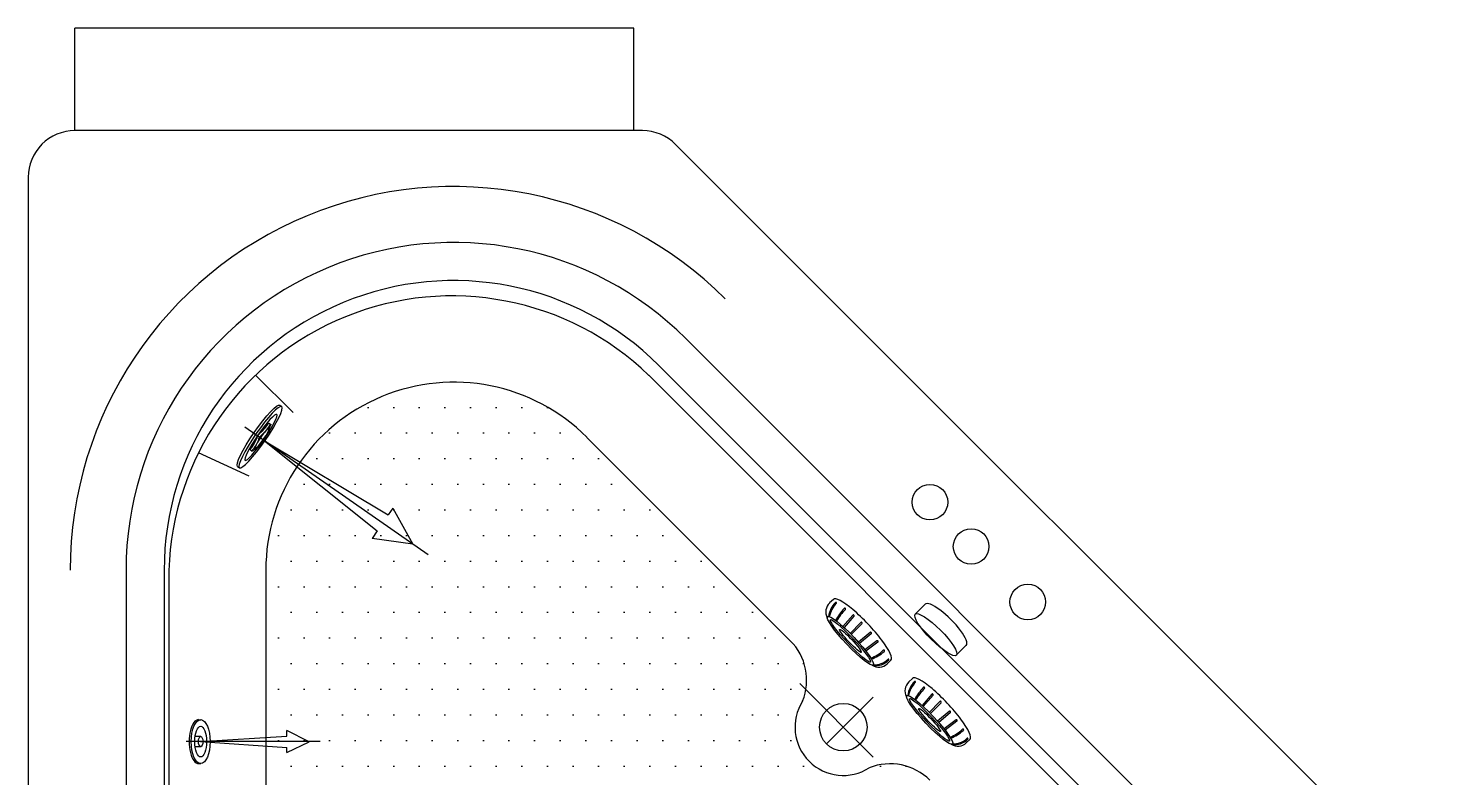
# Model space of a CAD drawing. Header units: millimetres. Extents: x -1265.58 to -1264.07, y 2253.08 to 2254.71.
# Drawn here: x -1265.583 to -1264.068, y 2253.903 to 2254.708 of the extents above; entities that cross this region are included whole.
import ezdxf

# ---------------------------------------------------------------- set-up
doc = ezdxf.new("R2010")
doc.units = ezdxf.units.MM
doc.linetypes.add('CENTER2', pattern=[1.125, 0.75, -0.125, 0.125, -0.125])
doc.layers.add('jacuzzi', color=1, linetype='Continuous')
doc.layers.add('LCOTA02', color=1, linetype='Continuous')

# ---------------------------------------------------------------- blocks, each defined once
blk = doc.blocks.new('A$C18C942D9')
at = {"layer": 'LCOTA02'}
for p, q in [((1.39, 14.07), (2.25, 14.06)), ((1.39, 14.07), (2.25, 14.06)), ((0.87, 10.09), (3.36, 9.79)), ((0.91, 10.36), (3.39, 10.07)), ((0.72, 8.27), (3.27, 8.13)), ((0.74, 8.55), (3.28, 8.42)), ((0.71, 6.26), (3.26, 6.35)), ((0.72, 5.98), (3.27, 6.07)), ((0.82, 4.43), (3.33, 4.69)), ((0.85, 4.16), (3.35, 4.41)), ((1.39, 0), (2.25, 0.01))]:
    blk.add_line(p, q, dxfattribs=at)
for centre, radius, start, end in [((1.15, 12.09), 0.124, 70.0987, 280.7386), ((1.13, 5.34), 6.63, 68.2863, 89.644), ((1.13, 6.05), 6.16, 66.1373, 89.444), ((1.63, 13.71), 0.086, 68.3204, 262.6804), ((1.63, 10.22), 3.41, 44.3309, 90.2321), ((1.75, 10.74), 3.06, 37.8314, 91.6456), ((2.23, 11.96), 2.1, 15.4909, 89.5), ((0.89, 10.23), 0.136, 80.818, 264.7502), ((0.73, 8.41), 0.139, 86.3618, 267.5776), ((0.71, 6.12), 0.139, 91.7123, 272.3078), ((0.83, 4.29), 0.137, 94.5439, 277.7632), ((1.09, 2.48), 0.134, 97.3715, 283.5655), ((-0.04, 18.07), 15.5, 274.0945, 283.2492), ((0.37, 12.75), 10.42, 274.1152, 287.7136), ((1.47, 0.72), 0.086, 97.3196, 291.6796), ((1.21, 5.45), 4.65, 273.0204, 304.8844), ((1.38, 4.67), 4.04, 271.6748, 309.1263), ((2.23, 2.11), 2.1, 270.5, 344.4472)]:
    blk.add_arc(centre, radius, start, end, dxfattribs=at)
blk.add_ellipse((1.39, 7.04), major_axis=(0, 7.03), ratio=0.198307, start_param=6.281174, end_param=9.428239, dxfattribs=at)
for major_axis, ratio in [((0, 5.6), 0.1484), ((0, 4.89), 0.114375), ((0, 2.65), 0.112344)]:
    blk.add_ellipse((4.09, 7.03), major_axis=major_axis, ratio=ratio, dxfattribs=at)
blk = doc.blocks.new('A$C37FA7AEC')
at = {"layer": 'LCOTA02'}
for p, q in [((1.01, 4.71), (1.23, 4.71)), ((1.23, 2.9), (0.63, 2.9)), ((1.23, 1.81), (0.63, 1.81)), ((1.01, 0), (1.23, 0))]:
    blk.add_line(p, q, dxfattribs=at)
for centre, major_axis, ratio, start_param, end_param in [((1.01, 2.36), (0, 2.36), 0.431953, 6.283185, 9.424778), ((1.23, 2.36), (0, -0.544), 0.461888, -3.141592653589793, 3.141592653589793)]:
    blk.add_ellipse(centre, major_axis=major_axis, ratio=ratio, start_param=start_param, end_param=end_param, dxfattribs=at)
for major_axis, ratio in [((0, 2.36), 0.431953), ((0, 1.65), 0.381644)]:
    blk.add_ellipse((1.23, 2.36), major_axis=major_axis, ratio=ratio, dxfattribs=at)

msp = doc.modelspace()

# ---------------------------------------------------------------- hatches: boundary and pattern name
at = {"layer": 'jacuzzi'}
h = msp.add_hatch(dxfattribs=at)
h.set_pattern_fill('DOTS', color=256, scale=0.44, angle=180, style=0)
h.set_pattern_definition([(180, (-1253.406915, 2257.133352), (-0.01375, -0.0275), [0, -0.0275])])
h.paths.add_polyline_path([(-1265.3279, 2253.4379, 0.414214), (-1265.2279, 2253.3379), (-1264.5398, 2253.3379, 0.668179), (-1264.397, 2253.6825), (-1264.6153, 2253.9008, 0.300796), (-1264.6802, 2253.914, -0.804653), (-1264.7518, 2253.9856, 0.300796), (-1264.765, 2254.0504), (-1264.9833, 2254.2687, 0.668179), (-1265.3279, 2254.126)])
h.paths.add_polyline_path([(-1264.6711, 2253.5892), (-1264.828, 2253.5892), (-1264.828, 2253.6805), (-1264.6711, 2253.6805)], flags=24)

# ---------------------------------------------------------------- linework, layer by layer
for p, q in [((-1264.9329, 2254.7079), (-1265.5329, 2254.7079)), ((-1265.5329, 2254.5979), (-1265.5329, 2254.7079)), ((-1264.9329, 2254.5979), (-1264.9329, 2254.7079)), ((-1265.2985, 2254.2955), (-1265.3391, 2254.3354)), ((-1264.3332, 2253.7518), (-1264.9167, 2254.3353)), ((-1265.3128, 2254.3033), (-1265.3108, 2254.3019)), ((-1265.3246, 2254.284), (-1265.3223, 2254.2825)), ((-1265.3292, 2254.2649), (-1265.2082, 2254.1685)), ((-1265.3292, 2254.2649), (-1265.1966, 2254.1854)), ((-1264.9833, 2254.2687), (-1264.765, 2254.0504)), ((-1265.3458, 2254.227), (-1265.4002, 2254.252)), ((-1265.3444, 2254.2552), (-1265.3424, 2254.2538)), ((-1265.3582, 2254.2374), (-1265.3562, 2254.236)), ((-1265.1915, 2254.1928), (-1265.1966, 2254.1854)), ((-1265.1915, 2254.1928), (-1265.17, 2254.154)), ((-1265.2082, 2254.1685), (-1265.2139, 2254.1601)), ((-1265.17, 2254.154), (-1265.2139, 2254.1601)), ((-1265.432, 2254.126), (-1265.432, 2253.3879)), ((-1265.3279, 2254.126), (-1265.3279, 2253.4879)), ((-1265.3279, 2254.126), (-1265.3279, 2253.4379)), ((-1264.6203, 2254.0896), (-1264.6309, 2254.079)), ((-1264.5868, 2254.0349), (-1264.5762, 2254.0455)), ((-1264.7549, 2254.0044), (-1264.676, 2253.9254)), ((-1264.7262, 2253.9396), (-1264.676, 2253.9898)), ((-1265.3979, 2253.9421), (-1265.3052, 2253.948)), ((-1265.3979, 2253.9421), (-1265.3053, 2253.9357)), ((-1265.3053, 2253.9303), (-1265.2815, 2253.942)), ((-1265.3052, 2253.948), (-1265.3052, 2253.9541)), ((-1265.2815, 2253.942), (-1265.3052, 2253.9541)), ((-1265.3053, 2253.9303), (-1265.3053, 2253.9357))]:
    msp.add_line(p, q, dxfattribs=at)
at = {"layer": 'jacuzzi', "linetype": 'CENTER2'}
for p, q in [((-1265.1536, 2254.1425), (-1265.3505, 2254.2797)), ((-1265.2695, 2253.9421), (-1265.4134, 2253.9421))]:
    msp.add_line(p, q, dxfattribs=at)
at = {"layer": 'jacuzzi', "color": 3}
msp.add_lwpolyline([(-1264.0825, 2253.7775), (-1264.8882, 2254.5832, 0.198912), (-1264.9236, 2254.5979), (-1265.5329, 2254.5979, 0.414214), (-1265.5829, 2254.5479), (-1265.5829, 2253.1362, 0.414214), (-1265.5295, 2253.0829), (-1264.1179, 2253.0829, 0.414214), (-1264.0679, 2253.1329), (-1264.0679, 2253.7421, 0.198912)], format="xyb", close=True, dxfattribs=at)
at = {"layer": 'jacuzzi'}
for points in [[(-1264.8772, 2254.3748, 0.668179), (-1265.4779, 2254.126), (-1265.4779, 2253.3879, 0.414214), (-1265.2779, 2253.1879), (-1264.5398, 2253.1879, 0.668179), (-1264.2909, 2253.7885)], [(-1264.9061, 2254.3459, 0.668179), (-1265.437, 2254.126), (-1265.437, 2253.3879, 0.414214), (-1265.2779, 2253.2287), (-1264.5398, 2253.2287, 0.668179), (-1264.3199, 2253.7596)]]:
    msp.add_lwpolyline(points, format="xyb", close=True, dxfattribs=at)
for centre, radius in [((-1264.6151, 2254.1991), 0.0191), ((-1264.5709, 2254.1515), 0.0191), ((-1264.5101, 2254.092), 0.0191), ((-1264.7081, 2253.9576), 0.0255)]:
    msp.add_circle(centre, radius, dxfattribs=at)
for centre, radius, start, end in [((-1265.126, 2254.126), 0.4119, 45, 180), ((-1265.1279, 2254.1163), 0.3042, 46.0299, 178.1816), ((-1265.126, 2254.126), 0.2019, 45, 180), ((-1264.8074, 2254.008), 0.06, 338.0357, 45), ((-1264.7081, 2253.9576), 0.0518, 147.356, 302.644), ((-1264.6577, 2253.8583), 0.06, 45, 111.9643)]:
    msp.add_arc(centre, radius, start, end, dxfattribs=at)
at = {"layer": 'jacuzzi', "extrusion": (0, 0, -1)}
for centre, major_axis, ratio, start_param, end_param in [((-1265.3355, 2254.2704), (0.0227, 0.0329), 0.15, 3.141593, 6.283185), ((-1265.3335, 2254.2689), (0.0227, 0.0329), 0.15, 3.141593, 9.424778), ((-1265.3331, 2254.2687), (0.017, 0.0247), 0.133333, 3.141593, 9.424778), ((-1265.3318, 2254.2678), (0.0071, 0.0103), 0.15, 3.141593, 9.424778), ((-1265.3263, 2254.2871), (0.0108, 0.0156), 0.15, 1.763314, 2.634916), ((-1265.3243, 2254.2856), (0.0108, 0.0156), 0.15, 1.763314, 2.634916), ((-1265.3261, 2254.2818), (0.00152, 0.00221), 0.15, -1.378279, 0), ((-1265.3251, 2254.2743), (0.00152, 0.00221), 0.15, -0.121642, 2.006598), ((-1265.3132, 2254.2922), (0.0108, 0.0156), 0.15, 3.019951, 3.891553), ((-1265.324, 2254.2804), (0.00152, 0.00221), 0.15, -1.378279, 0.74996), ((-1265.3479, 2254.2558), (0.0108, 0.0156), 0.15, 0.506677, 1.378279), ((-1265.3458, 2254.2544), (0.0108, 0.0156), 0.15, 0.506677, 1.378279), ((-1265.3358, 2254.2706), (0.00152, 0.00221), 0.15, 3.648269, 5.776509), ((-1265.3355, 2254.2592), (0.00152, 0.00221), 0.15, 1.134995, 3.263235), ((-1265.3338, 2254.2691), (0.00152, 0.00221), 0.15, 3.648269, 5.776509), ((-1265.3278, 2254.2651), (0.0108, 0.0156), 0.15, 4.276588, 5.14819), ((-1265.3429, 2254.2574), (0.00152, 0.00221), 0.15, 3.141593, 4.519872), ((-1265.3408, 2254.256), (0.00152, 0.00221), 0.15, 2.391632, 4.519872), ((-1265.348, 2254.2417), (0.0108, 0.0156), 0.15, -0.74996, 0.121642)]:
    msp.add_ellipse(centre, major_axis=major_axis, ratio=ratio, start_param=start_param, end_param=end_param, dxfattribs=at)
at = {"layer": 'jacuzzi'}
msp.add_ellipse((-1264.6088, 2254.0569), major_axis=(0.0221, -0.0221), ratio=0.223506, dxfattribs=at)
msp.add_ellipse((-1264.5982, 2254.0675), major_axis=(0.0221, -0.0221), ratio=0.25582, start_param=0, end_param=3.141593, dxfattribs=at)

# ---------------------------------------------------------------- block references
for name, p, xscale, yscale, zscale, rotation in [('A$C18C942D9', (-1264.7123, 2254.1009), 0.006396614047103146, 0.006396614047256772, 0.006396614047231338, 223.3965056975247), ('A$C18C942D9', (-1264.6274, 2254.0161), 0.006396614047103146, 0.006396614047256772, 0.006396614047231338, 223.3965056975247), ('A$C37FA7AEC', (-1265.4101, 2253.9185), 0.01000000000021828, 0.01000000000021828, 0.01000000000000024, 359.9999999827844)]:
    msp.add_blockref(name, p, dxfattribs=dict(at, xscale=xscale, yscale=yscale, zscale=zscale, rotation=rotation))

doc.saveas('drawing.dxf')
